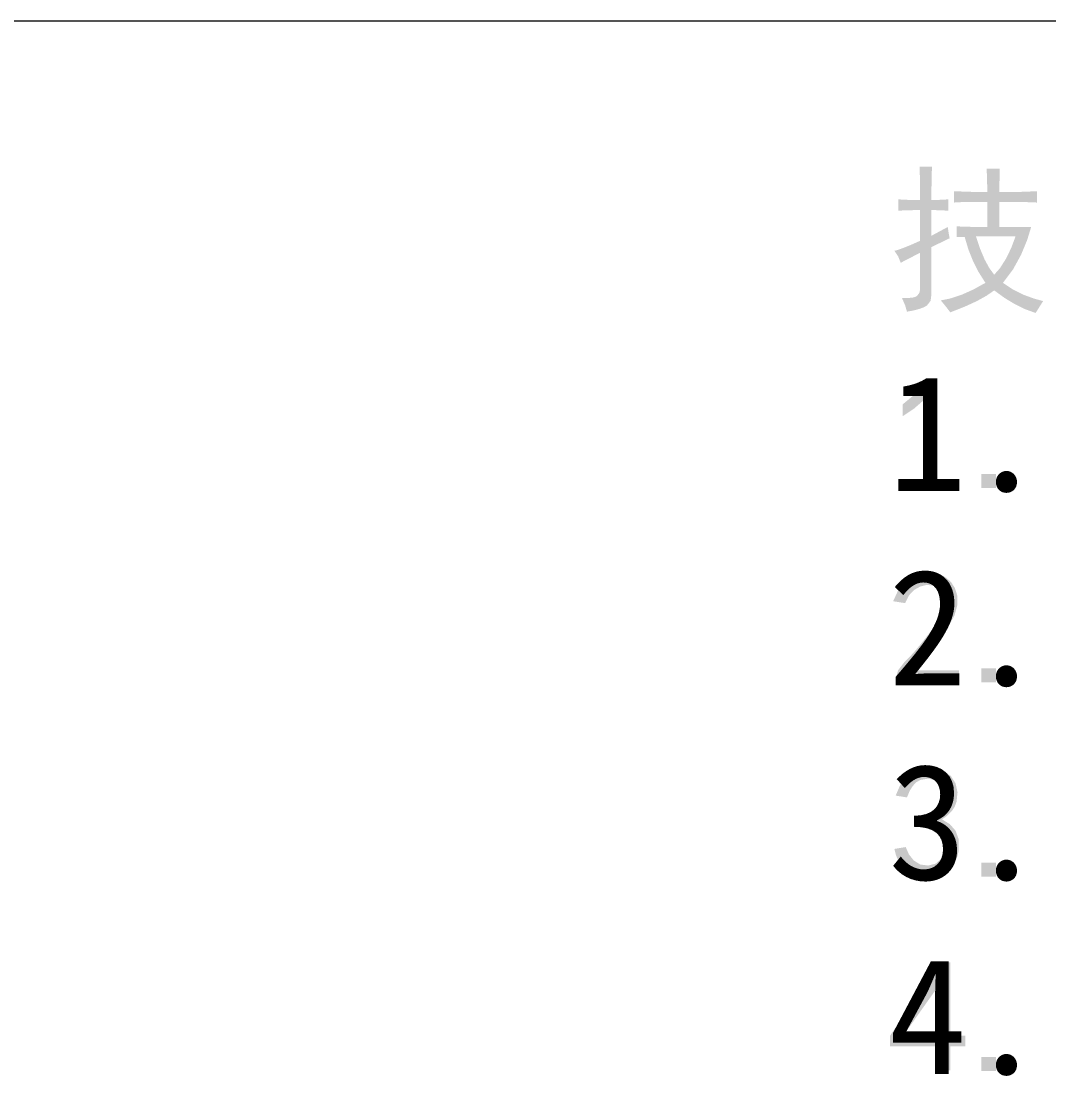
# Model space of a CAD drawing. Header units: millimetres. Extents: x 3 to 591, y 5 to 206.
# Drawn here: x 137.74 to 156.26, y 185.83 to 204.82 of the extents above; entities that cross this region are included whole.
import ezdxf

# ---------------------------------------------------------------- set-up
doc = ezdxf.new("R2010")
doc.units = ezdxf.units.MM

msp = doc.modelspace()

# ---------------------------------------------------------------- hatches: boundary and pattern name
h = msp.add_hatch(color=7)
h.paths.add_polyline_path([(154.591169, 201.125984), (154.848311, 201.117578), (155.14514, 201.11496), (155.14514, 201.566956), (154.885518, 201.566956), (154.698794, 201.564063), (154.545969, 201.555381), (154.545969, 201.758779), (154.862918, 201.747755), (155.14514, 201.747755), (155.142315, 201.936615), (155.134116, 202.165576), (155.371139, 202.165576), (155.360114, 201.747755), (155.755336, 201.747755), (156.038109, 201.758779), (156.038109, 201.555381), (155.755336, 201.566956), (155.360114, 201.566956), (155.360114, 201.11496), (155.936134, 201.11496), (155.862685, 200.877524), (155.755336, 200.617764), (155.611468, 200.354903), (155.427914, 200.108992), (155.611331, 199.987449), (155.800535, 199.894018), (155.98409, 199.826563), (156.151108, 199.781019), (156.015509, 199.566596), (155.828751, 199.634499), (155.642199, 199.724933), (155.455853, 199.837897), (155.269715, 199.973393), (155.130998, 199.876672), (154.952904, 199.778401), (154.735329, 199.678682), (154.47817, 199.57762), (154.41292, 199.665264), (154.308395, 199.792594), (154.486507, 199.829457), (154.681568, 199.894018), (154.890754, 199.987449), (155.111516, 200.108992), (154.990499, 200.300401), (154.887929, 200.501733), (154.803861, 200.712986), (154.738343, 200.934161), (154.591169, 200.934161)])
h.paths.add_polyline_path([(154.43297, 201.11496), (154.446682, 201.024423), (154.466594, 200.911561), (154.139172, 200.753363), (154.139172, 199.905594), (154.124703, 199.786944), (154.059797, 199.702195), (154.003143, 199.669734), (153.924061, 199.640114), (153.822448, 199.613286), (153.6982, 199.589196), (153.664163, 199.707914), (153.607801, 199.837794), (153.709715, 199.835925), (153.789771, 199.841859), (153.848019, 199.855545), (153.884511, 199.87693), (153.922958, 199.932327), (153.935774, 199.995993), (153.935774, 200.651388), (153.585201, 200.470589), (153.54007, 200.586344), (153.472202, 200.685563), (153.543395, 200.705209), (153.644457, 200.741856), (153.775284, 200.795556), (153.935774, 200.866362), (153.935774, 201.419782), (153.717837, 201.416957), (153.540001, 201.408758), (153.540001, 201.612156), (153.717837, 201.603474), (153.935774, 201.600581), (153.93505, 201.790552), (153.93288, 201.953703), (153.929263, 202.090086), (153.924198, 202.199752), (154.150197, 202.199752), (154.145219, 202.098457), (154.141791, 201.964865), (154.13981, 201.798923), (154.139172, 201.600581), (154.277321, 201.603474), (154.443994, 201.612156), (154.443994, 201.408758), (154.277321, 201.416957), (154.139172, 201.419782), (154.139172, 200.956761)])
h.paths.add_polyline_path([(154.941742, 200.945186), (155.017405, 200.719859), (155.097253, 200.529983), (155.18134, 200.375453), (155.269715, 200.256166), (155.372517, 200.371853), (155.478626, 200.538389), (155.576191, 200.735999), (155.653912, 200.945186)])
h = msp.add_hatch(color=7)
h.dxf.hatch_style = 2
h.paths.add_polyline_path([(153.991998, 197.987963), (153.825324, 197.843958), (153.619376, 197.705741), (153.619376, 197.920163), (153.876105, 198.129212), (154.082397, 198.37216), (154.217996, 198.37216), (154.217996, 196.428575), (153.991998, 196.428575)])
h = msp.add_hatch(color=7)
h.dxf.hatch_style = 2
h.paths.add_polyline_path([(155.300228, 196.417551), (155.040055, 196.417551), (155.040055, 196.666149), (155.300228, 196.666149)])
h = msp.add_hatch(color=7)
h.dxf.hatch_style = 2
h.paths.add_polyline_path([(153.494802, 192.974156), (153.540001, 193.135317), (153.653001, 193.279529), (153.731463, 193.356837), (153.819743, 193.453162), (153.917946, 193.568504), (154.026173, 193.702862), (154.129207, 193.838668), (154.212553, 193.958351), (154.276158, 194.06191), (154.319971, 194.149347), (154.366411, 194.296108), (154.370683, 194.420545), (154.335129, 194.523415), (154.263196, 194.606856), (154.165562, 194.65929), (154.054285, 194.669143), (153.938392, 194.640893), (153.828287, 194.578744), (153.733616, 194.479869), (153.664576, 194.341721), (153.449602, 194.375345), (153.552542, 194.599828), (153.681112, 194.75403), (153.835246, 194.845738), (154.014598, 194.884117), (154.217996, 194.878053), (154.309705, 194.85001), (154.404307, 194.79923), (154.491881, 194.721095), (154.562506, 194.612368), (154.604743, 194.475529), (154.607705, 194.313058), (154.555684, 194.121097), (154.43297, 193.895237), (154.335302, 193.756348), (154.201046, 193.582835), (154.030204, 193.374803), (153.822775, 193.132355), (154.636369, 193.132355), (154.636369, 192.928956), (153.494802, 192.928956)])
h = msp.add_hatch(color=7)
h.dxf.hatch_style = 2
h.paths.add_polyline_path([(155.300228, 192.917932), (155.040055, 192.917932), (155.040055, 193.16653), (155.300228, 193.16653)])
h = msp.add_hatch(color=7)
h.dxf.hatch_style = 2
h.paths.add_polyline_path([(153.472202, 189.91551), (153.6756, 189.949134), (153.734649, 189.814775), (153.822224, 189.706048), (153.936739, 189.635423), (154.076885, 189.615648), (154.213724, 189.649617), (154.319971, 189.740223), (154.384808, 189.86714), (154.398795, 190.011421), (154.363517, 190.146882), (154.280284, 190.248444), (154.140275, 190.320377), (153.935774, 190.367506), (153.935774, 190.514129), (154.140275, 190.556297), (154.280284, 190.638153), (154.358005, 190.755493), (154.376195, 190.903839), (154.333889, 191.045156), (154.229572, 191.141412), (154.089563, 191.181927), (153.941286, 191.157949), (153.868732, 191.117124), (153.804034, 191.050875), (153.747189, 190.959201), (153.6982, 190.842102), (153.494802, 190.875727), (153.575141, 191.062175), (153.681112, 191.214724), (153.821259, 191.321935), (154.003573, 191.372923), (154.194156, 191.371338), (154.359107, 191.322211), (154.488918, 191.228849), (154.574081, 191.096213), (154.60929, 190.936291), (154.591169, 190.762727), (154.557881, 190.675076), (154.503457, 190.59316), (154.427846, 190.516928), (154.330995, 190.44633), (154.470728, 190.361581), (154.574081, 190.242931), (154.630788, 190.085973), (154.630856, 189.886846), (154.607602, 189.78215), (154.566778, 189.687995), (154.508383, 189.604383), (154.432419, 189.531313), (154.251689, 189.430922), (154.048222, 189.401226), (153.847648, 189.437606), (153.6756, 189.536825), (153.603357, 189.609172), (153.545376, 189.696401), (153.501657, 189.798514)])
h = msp.add_hatch(color=7)
h.dxf.hatch_style = 2
h.paths.add_polyline_path([(155.300228, 189.418313), (155.040055, 189.418313), (155.040055, 189.666911), (155.300228, 189.666911)])
h = msp.add_hatch(color=7)
h.paths.add_polyline_path([(154.263196, 186.359116), (153.393378, 186.359116), (153.393378, 186.55149), (154.308395, 187.873304), (154.47817, 187.873304), (154.47817, 186.55149), (154.749919, 186.55149), (154.749919, 186.359116), (154.47817, 186.359116), (154.47817, 185.929719), (154.263196, 185.929719)])
h.paths.add_polyline_path([(154.263196, 186.55149), (154.263196, 187.443907), (153.630401, 186.55149)])
h = msp.add_hatch(color=7)
h.dxf.hatch_style = 2
h.paths.add_polyline_path([(155.300228, 185.918695), (155.040055, 185.918695), (155.040055, 186.167293), (155.300228, 186.167293)])

# ---------------------------------------------------------------- linework, layer by layer
at = {"color": 9, "lineweight": 0, "true_color": 0xc0c0c0}
msp.add_lwpolyline([(291.994167, 204.822778), (4.974167, 204.822778)], dxfattribs=at)

# ---------------------------------------------------------------- texts
at = {"color": 7, "char_height": 2.088483, "attachment_point": 1}
for s, insert in [('{\\fSimHei|b0|i0|c0;1.}', (153.359201, 198.449262)), ('{\\fSimHei|b0|i0|c0;2.}', (153.359201, 194.949639)), ('{\\fSimHei|b0|i0|c0;3.}', (153.359201, 191.450025)), ('{\\fSimHei|b0|i0|c0;4.}', (153.359201, 187.950403))]:
    msp.add_mtext(s, dxfattribs=dict(at, insert=insert))

doc.saveas('drawing.dxf')
